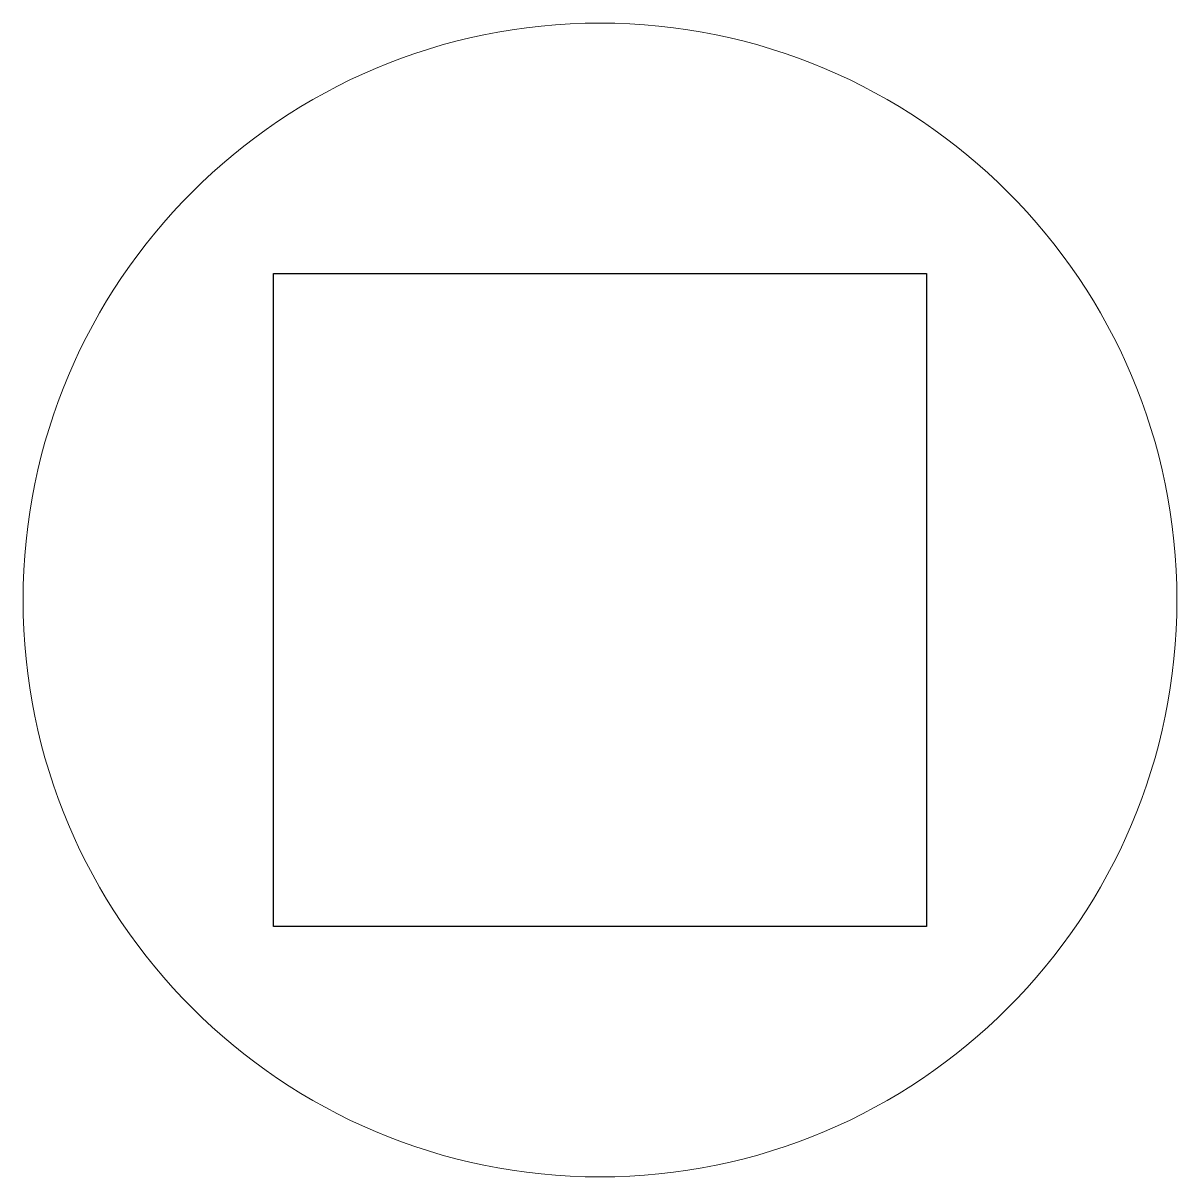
# Model space of a CAD drawing. Header units: millimetres. Extents: x -71 to 71, y -71 to 71.
import ezdxf

# ---------------------------------------------------------------- set-up
doc = ezdxf.new("R2010")
doc.units = ezdxf.units.MM
doc.layers.get('0').update_dxf_attribs({"linetype": 'CONTINUOUS', "lineweight": 25, "true_color": 0x000000})
doc.layers.add('noname', color=7, linetype='CONTINUOUS', lineweight=0, true_color=0x000000)

msp = doc.modelspace()

# ---------------------------------------------------------------- linework, layer by layer
for p, q in [((-40, 40), (40, 40)), ((-40, -40), (-40, 40)), ((40, 40), (40, -40)), ((40, -40), (-40, -40))]:
    msp.add_line(p, q)
at = {"layer": 'noname'}
msp.add_circle((0, 0), 70.71, dxfattribs=at)

doc.saveas('drawing.dxf')
